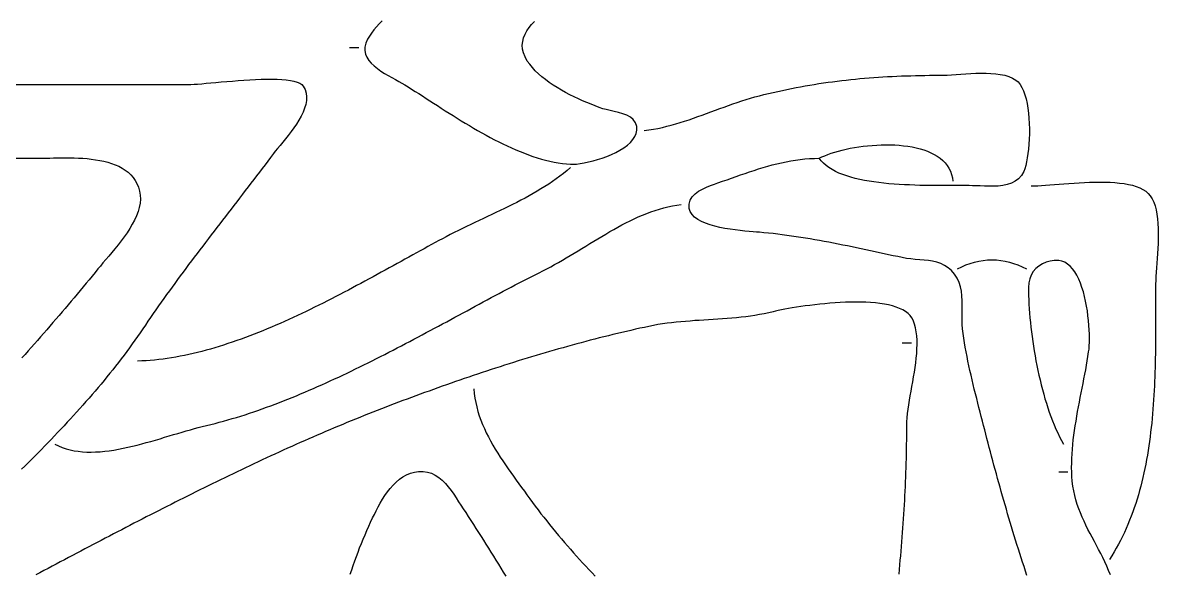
# Model space of a CAD drawing. Header units: millimetres. Extents: x 11 to 803, y 3 to 1113.
# Drawn here: x 152.6 to 399.1, y 604.9 to 724.3 of the extents above; entities that cross this region are included whole.
import ezdxf

# ---------------------------------------------------------------- set-up
doc = ezdxf.new("R2010")
doc.units = ezdxf.units.MM
doc.layers.add('0_0_0', color=3, linetype='Continuous')

msp = doc.modelspace()

# ---------------------------------------------------------------- linework, layer by layer
at = {"layer": '0_0_0'}
for points in [[(230.61, 724.7), (229.97, 724.05), (229.37, 723.4), (228.82, 722.74), (228.31, 722.08), (227.86, 721.41), (227.46, 720.74), (227.06, 719.87), (226.87, 719.04), (226.86, 718.26), (227.01, 717.52), (227.31, 716.82), (227.73, 716.15), (228.26, 715.52), (228.88, 714.93), (229.57, 714.36), (230.32, 713.83), (231.1, 713.33), (231.9, 712.86), (232.7, 712.41), (233.48, 711.98), (234.22, 711.58), (234.91, 711.2), (235.52, 710.84), (236.26, 710.38), (237.01, 709.91), (237.78, 709.43), (238.55, 708.93), (239.34, 708.43), (240.14, 707.91), (240.95, 707.39), (241.77, 706.86), (242.6, 706.33), (243.44, 705.79), (244.29, 705.24), (245.15, 704.7), (246.02, 704.16), (246.89, 703.61), (247.77, 703.07), (248.66, 702.53), (249.55, 702), (250.45, 701.47), (251.35, 700.95), (252.26, 700.43), (253.17, 699.93), (254.09, 699.43), (255.01, 698.95), (255.93, 698.48), (256.85, 698.02), (257.78, 697.58), (258.71, 697.16), (259.63, 696.75), (260.56, 696.36), (261.49, 695.99), (262.42, 695.65), (263.34, 695.32), (264.26, 695.02), (265.18, 694.75), (266.1, 694.5), (267.02, 694.28), (267.93, 694.09), (268.83, 693.93), (269.74, 693.79), (270.63, 693.7), (271.52, 693.63), (272.13, 693.63), (272.84, 693.67), (273.63, 693.77), (274.5, 693.92), (275.43, 694.11), (276.4, 694.34), (277.39, 694.63), (278.4, 694.95), (279.4, 695.32), (280.39, 695.73), (281.34, 696.18), (282.25, 696.66), (283.09, 697.19), (283.85, 697.74), (284.51, 698.34), (285.07, 698.97), (285.5, 699.63), (285.79, 700.32), (285.93, 701.04), (285.89, 701.79), (285.63, 702.62), (285.15, 703.29), (284.51, 703.83), (283.73, 704.26), (282.87, 704.59), (281.95, 704.86), (281.01, 705.08), (280.11, 705.27), (279.26, 705.46), (278.52, 705.67), (277.7, 705.96), (276.84, 706.28), (275.96, 706.62), (275.06, 706.98), (274.15, 707.38), (273.22, 707.79), (272.29, 708.23), (271.36, 708.7), (270.44, 709.19), (269.52, 709.7), (268.63, 710.24), (267.75, 710.8), (266.9, 711.38), (266.08, 711.98), (265.3, 712.6), (264.56, 713.24), (263.87, 713.91), (263.23, 714.59), (262.65, 715.29), (262.13, 716.01), (261.63, 716.89), (261.28, 717.76), (261.09, 718.61), (261.05, 719.44), (261.13, 720.25), (261.32, 721.04), (261.63, 721.81), (262.03, 722.54), (262.51, 723.25), (263.07, 723.93), (263.68, 724.58)], [(223.52, 718.92), (225.52, 718.92)], [(287.52, 700.92), (288.51, 701.05), (289.5, 701.21), (290.48, 701.4), (291.46, 701.62), (292.43, 701.85), (293.4, 702.1), (294.36, 702.38), (295.33, 702.67), (296.29, 702.97), (297.25, 703.28), (298.2, 703.61), (299.16, 703.94), (300.11, 704.29), (301.06, 704.63), (302.01, 704.98), (302.96, 705.33), (303.92, 705.68), (304.87, 706.03), (305.82, 706.37), (306.77, 706.71), (307.73, 707.03), (308.68, 707.35), (309.64, 707.66), (310.6, 707.95), (311.56, 708.22), (312.52, 708.48), (313.52, 708.73), (314.52, 708.97), (315.52, 709.21), (316.51, 709.43), (317.51, 709.65), (318.5, 709.86), (319.49, 710.06), (320.49, 710.26), (321.48, 710.44), (322.47, 710.62), (323.46, 710.79), (324.45, 710.95), (325.44, 711.11), (326.43, 711.26), (327.42, 711.4), (328.41, 711.53), (329.4, 711.66), (330.39, 711.78), (331.38, 711.89), (332.37, 712), (333.37, 712.1), (334.36, 712.19), (335.36, 712.28), (336.35, 712.36), (337.35, 712.44), (338.35, 712.5), (339.35, 712.57), (340.35, 712.63), (341.36, 712.68), (342.36, 712.72), (343.37, 712.77), (344.38, 712.8), (345.39, 712.83), (346.41, 712.86), (347.43, 712.88), (348.45, 712.9), (349.47, 712.91), (350.5, 712.91), (351.52, 712.92), (352.36, 712.93), (353.26, 712.97), (354.22, 713.03), (355.22, 713.1), (356.27, 713.18), (357.35, 713.25), (358.44, 713.31), (359.54, 713.36), (360.64, 713.38), (361.73, 713.38), (362.8, 713.33), (363.84, 713.24), (364.83, 713.1), (365.78, 712.91), (366.66, 712.64), (367.47, 712.3), (368.21, 711.89), (368.7, 711.48), (369.14, 710.94), (369.53, 710.29), (369.88, 709.54), (370.18, 708.71), (370.44, 707.79), (370.65, 706.81), (370.82, 705.77), (370.96, 704.7), (371.05, 703.59), (371.12, 702.46), (371.14, 701.32), (371.14, 700.19), (371.1, 699.07), (371.04, 697.98), (370.95, 696.92), (370.83, 695.92), (370.69, 694.98), (370.53, 694.11), (370.34, 693.33), (370.14, 692.64), (369.92, 692.06), (369.43, 691.18), (368.8, 690.48), (368.07, 689.92), (367.25, 689.51), (366.35, 689.21), (365.39, 689.01), (364.4, 688.9), (363.39, 688.85), (362.38, 688.85), (361.39, 688.87), (360.43, 688.92), (359.52, 688.95), (358.82, 688.97), (358.07, 688.98), (357.26, 688.99), (356.42, 688.99), (355.53, 688.99), (354.6, 688.99), (353.64, 688.99), (352.65, 688.99), (351.63, 688.99), (350.59, 688.99), (349.53, 689), (348.44, 689.02), (347.35, 689.04), (346.24, 689.08), (345.13, 689.12), (344.01, 689.17), (342.89, 689.23), (341.77, 689.31), (340.66, 689.4), (339.56, 689.51), (338.47, 689.63), (337.4, 689.78), (336.35, 689.94), (335.32, 690.12), (334.31, 690.32), (333.34, 690.55), (332.4, 690.8), (331.49, 691.08), (330.63, 691.38), (329.8, 691.71), (329.03, 692.08), (328.3, 692.47), (327.62, 692.89), (327.01, 693.34), (326.45, 693.83), (325.95, 694.36), (325.52, 694.92), (326.1, 695.2), (326.73, 695.48), (327.4, 695.75), (328.12, 696.01), (328.88, 696.25), (329.68, 696.48), (330.51, 696.7), (331.37, 696.9), (332.26, 697.08), (333.18, 697.25), (334.11, 697.4), (335.06, 697.53), (336.03, 697.64), (337, 697.72), (337.99, 697.79), (338.97, 697.83), (339.96, 697.85), (340.94, 697.84), (341.91, 697.8), (342.87, 697.74), (343.82, 697.64), (344.75, 697.52), (345.66, 697.37), (346.55, 697.18), (347.41, 696.97), (348.23, 696.72), (349.02, 696.43), (349.78, 696.11), (350.49, 695.75), (351.15, 695.35), (351.77, 694.92), (352.33, 694.44), (352.84, 693.93), (353.29, 693.37), (353.67, 692.77), (354, 692.12), (354.25, 691.43), (354.42, 690.7), (354.52, 689.92)], [(126.52, 710.92), (188.52, 710.92), (189.09, 710.93), (189.77, 710.96), (190.55, 711.01), (191.43, 711.08), (192.39, 711.17), (193.43, 711.26), (194.53, 711.36), (195.68, 711.46), (196.88, 711.56), (198.1, 711.67), (199.35, 711.76), (200.61, 711.85), (201.87, 711.93), (203.11, 712), (204.34, 712.04), (205.54, 712.07), (206.69, 712.07), (207.8, 712.05), (208.84, 712), (209.8, 711.92), (210.68, 711.8), (211.47, 711.64), (212.16, 711.45), (212.73, 711.21), (213.17, 710.92), (213.48, 710.58), (213.87, 709.84), (214.1, 709.06), (214.2, 708.26), (214.16, 707.44), (214.02, 706.6), (213.77, 705.75), (213.43, 704.89), (213.01, 704.04), (212.53, 703.18), (212, 702.33), (211.43, 701.5), (210.84, 700.69), (210.23, 699.89), (209.62, 699.13), (209.02, 698.4), (208.44, 697.71), (207.91, 697.06), (207.42, 696.46), (207, 695.92), (206.39, 695.11), (205.79, 694.31), (205.18, 693.51), (204.57, 692.71), (203.96, 691.9), (203.35, 691.1), (202.74, 690.3), (202.13, 689.5), (201.51, 688.7), (200.9, 687.9), (200.28, 687.1), (199.66, 686.3), (199.05, 685.5), (198.43, 684.7), (197.81, 683.9), (197.19, 683.1), (196.58, 682.3), (195.96, 681.5), (195.34, 680.7), (194.72, 679.9), (194.11, 679.09), (193.49, 678.29), (192.88, 677.49), (192.26, 676.68), (191.65, 675.88), (191.04, 675.07), (190.43, 674.27), (189.82, 673.46), (189.21, 672.65), (188.6, 671.85), (188, 671.04), (187.39, 670.23), (186.79, 669.41), (186.19, 668.6), (185.59, 667.79), (185, 666.97), (184.41, 666.16), (183.82, 665.34), (183.23, 664.52), (182.64, 663.7), (182.06, 662.88), (181.48, 662.06), (180.91, 661.23), (180.34, 660.4), (179.77, 659.58), (179.2, 658.75), (178.64, 657.92), (178.08, 657.09), (177.51, 656.27), (176.94, 655.46), (176.36, 654.65), (175.78, 653.84), (175.18, 653.04), (174.58, 652.24), (173.98, 651.44), (173.37, 650.65), (172.75, 649.86), (172.13, 649.07), (171.5, 648.29), (170.87, 647.51), (170.23, 646.74), (169.59, 645.96), (168.94, 645.19), (168.29, 644.43), (167.63, 643.66), (166.97, 642.9), (166.31, 642.14), (165.64, 641.39), (164.96, 640.63), (164.28, 639.88), (163.6, 639.13), (162.92, 638.39), (162.23, 637.65), (161.54, 636.91), (160.84, 636.17), (160.15, 635.43), (159.45, 634.7), (158.75, 633.96), (158.04, 633.23), (157.33, 632.51), (156.62, 631.78), (155.91, 631.05), (155.2, 630.33), (154.48, 629.61), (153.77, 628.89), (153.05, 628.17), (152.33, 627.46)], [(117.52, 694.92), (155.52, 694.92), (156.19, 694.92), (156.9, 694.93), (157.65, 694.95), (158.45, 694.97), (159.27, 694.99), (160.12, 695.01), (161, 695.02), (161.9, 695.02), (162.81, 695.02), (163.74, 695), (164.67, 694.96), (165.6, 694.91), (166.54, 694.84), (167.46, 694.74), (168.38, 694.61), (169.28, 694.46), (170.17, 694.27), (171.02, 694.05), (171.86, 693.8), (172.66, 693.5), (173.42, 693.17), (174.14, 692.78), (174.82, 692.36), (175.44, 691.88), (176.02, 691.35), (176.53, 690.76), (176.98, 690.12), (177.37, 689.41), (177.68, 688.64), (177.92, 687.81), (178.07, 686.91), (178.12, 686.05), (178.05, 685.16), (177.88, 684.27), (177.62, 683.36), (177.27, 682.44), (176.85, 681.52), (176.36, 680.6), (175.81, 679.68), (175.23, 678.77), (174.6, 677.87), (173.95, 676.99), (173.28, 676.13), (172.6, 675.28), (171.92, 674.47), (171.26, 673.68), (170.62, 672.93), (170, 672.22), (169.43, 671.54), (168.91, 670.92), (168.27, 670.14), (167.63, 669.36), (166.98, 668.58), (166.34, 667.8), (165.69, 667.02), (165.04, 666.24), (164.39, 665.46), (163.74, 664.68), (163.09, 663.91), (162.43, 663.13), (161.78, 662.36), (161.12, 661.58), (160.46, 660.81), (159.79, 660.04), (159.13, 659.27), (158.46, 658.5), (157.8, 657.73), (157.13, 656.96), (156.45, 656.2), (155.78, 655.43), (155.11, 654.67), (154.43, 653.91), (153.75, 653.15), (153.07, 652.39), (152.39, 651.64)], [(271.52, 692.92), (270.77, 692.27), (270, 691.65), (269.21, 691.04), (268.42, 690.45), (267.6, 689.88), (266.78, 689.33), (265.95, 688.79), (265.1, 688.26), (264.25, 687.75), (263.38, 687.25), (262.51, 686.76), (261.63, 686.28), (260.74, 685.81), (259.85, 685.34), (258.95, 684.89), (258.05, 684.44), (257.15, 684), (256.24, 683.56), (255.33, 683.13), (254.42, 682.7), (253.5, 682.27), (252.59, 681.84), (251.68, 681.42), (250.77, 680.99), (249.87, 680.56), (248.96, 680.13), (248.06, 679.69), (247.17, 679.25), (246.28, 678.81), (245.4, 678.36), (244.52, 677.9), (243.74, 677.48), (242.95, 677.06), (242.15, 676.63), (241.35, 676.19), (240.54, 675.75), (239.72, 675.31), (238.9, 674.86), (238.07, 674.4), (237.24, 673.94), (236.4, 673.48), (235.56, 673.02), (234.71, 672.55), (233.86, 672.08), (233, 671.61), (232.14, 671.13), (231.27, 670.65), (230.4, 670.18), (229.52, 669.7), (228.64, 669.22), (227.76, 668.74), (226.87, 668.26), (225.98, 667.78), (225.08, 667.3), (224.18, 666.82), (223.28, 666.34), (222.37, 665.87), (221.46, 665.39), (220.55, 664.92), (219.64, 664.45), (218.72, 663.98), (217.8, 663.52), (216.88, 663.06), (215.95, 662.6), (215.02, 662.15), (214.09, 661.7), (213.16, 661.25), (212.23, 660.81), (211.29, 660.38), (210.35, 659.95), (209.42, 659.53), (208.48, 659.11), (207.53, 658.7), (206.59, 658.3), (205.65, 657.9), (204.7, 657.52), (203.76, 657.14), (202.81, 656.76), (201.87, 656.4), (200.92, 656.04), (199.97, 655.7), (199.03, 655.36), (198.08, 655.03), (197.14, 654.72), (196.19, 654.41), (195.24, 654.11), (194.3, 653.83), (193.35, 653.55), (192.41, 653.29), (191.47, 653.04), (190.53, 652.8), (189.58, 652.57), (188.65, 652.36), (187.71, 652.16), (186.77, 651.97), (185.84, 651.8), (184.9, 651.64), (183.97, 651.5), (183.04, 651.37), (182.12, 651.25), (181.19, 651.15), (180.27, 651.07), (179.35, 651), (178.44, 650.95), (177.52, 650.92)], [(370.62, 604.45), (370.3, 605.4), (369.98, 606.35), (369.67, 607.31), (369.36, 608.26), (369.06, 609.21), (368.75, 610.17), (368.45, 611.12), (368.15, 612.08), (367.86, 613.04), (367.57, 613.99), (367.28, 614.95), (366.99, 615.91), (366.71, 616.87), (366.42, 617.83), (366.14, 618.79), (365.87, 619.75), (365.59, 620.71), (365.32, 621.67), (365.05, 622.62), (364.78, 623.58), (364.51, 624.54), (364.25, 625.5), (363.98, 626.46), (363.72, 627.42), (363.46, 628.38), (363.21, 629.33), (362.95, 630.29), (362.7, 631.25), (362.44, 632.2), (362.19, 633.16), (361.94, 634.11), (361.7, 635.06), (361.45, 636.01), (361.21, 636.97), (360.96, 637.92), (360.71, 638.89), (360.46, 639.87), (360.2, 640.85), (359.95, 641.84), (359.7, 642.84), (359.44, 643.83), (359.19, 644.84), (358.94, 645.84), (358.7, 646.85), (358.47, 647.86), (358.24, 648.87), (358.01, 649.88), (357.8, 650.89), (357.6, 651.9), (357.41, 652.91), (357.23, 653.92), (357.06, 654.92), (356.91, 655.92), (356.77, 656.92), (356.65, 657.92), (356.58, 658.89), (356.55, 659.9), (356.55, 660.92), (356.57, 661.96), (356.58, 663), (356.56, 664.03), (356.5, 665.06), (356.38, 666.07), (356.18, 667.05), (355.89, 668), (355.47, 668.91), (354.92, 669.77), (354.24, 670.56), (353.5, 671.19), (352.72, 671.69), (351.89, 672.08), (351.03, 672.37), (350.13, 672.58), (349.22, 672.73), (348.28, 672.84), (347.33, 672.92), (346.37, 672.99), (345.41, 673.08), (344.46, 673.2), (343.52, 673.37), (342.55, 673.58), (341.57, 673.79), (340.59, 674), (339.61, 674.21), (338.62, 674.43), (337.63, 674.64), (336.63, 674.85), (335.64, 675.06), (334.64, 675.28), (333.63, 675.48), (332.63, 675.69), (331.63, 675.9), (330.62, 676.1), (329.61, 676.3), (328.6, 676.5), (327.59, 676.69), (326.58, 676.88), (325.57, 677.07), (324.56, 677.24), (323.55, 677.42), (322.54, 677.59), (321.53, 677.75), (320.52, 677.9), (319.51, 678.05), (318.51, 678.19), (317.5, 678.33), (316.5, 678.45), (315.5, 678.57), (314.51, 678.68), (313.51, 678.78), (312.52, 678.87), (311.9, 678.92), (311.14, 678.98), (310.28, 679.05), (309.33, 679.13), (308.32, 679.24), (307.25, 679.37), (306.15, 679.52), (305.03, 679.71), (303.93, 679.93), (302.84, 680.18), (301.8, 680.48), (300.82, 680.83), (299.93, 681.22), (299.13, 681.66), (298.45, 682.17), (297.91, 682.73), (297.52, 683.35), (297.31, 684.04), (297.28, 684.99), (297.52, 685.83), (297.96, 686.56), (298.58, 687.2), (299.32, 687.75), (300.16, 688.23), (301.03, 688.64), (301.92, 689), (302.76, 689.3), (303.52, 689.57), (304.51, 689.92), (305.49, 690.27), (306.47, 690.62), (307.45, 690.97), (308.43, 691.31), (309.42, 691.65), (310.4, 691.98), (311.38, 692.3), (312.36, 692.61), (313.35, 692.91), (314.34, 693.19), (315.33, 693.46), (316.32, 693.71), (317.32, 693.94), (318.33, 694.16), (319.33, 694.34), (320.35, 694.51), (321.37, 694.65), (322.4, 694.76), (323.43, 694.84), (324.47, 694.9), (325.52, 694.92)], [(371.52, 688.92), (372.21, 688.93), (372.96, 688.96), (373.78, 689), (374.66, 689.06), (375.59, 689.13), (376.57, 689.21), (377.59, 689.29), (378.65, 689.38), (379.73, 689.46), (380.84, 689.54), (381.96, 689.61), (383.09, 689.67), (384.22, 689.71), (385.35, 689.74), (386.47, 689.75), (387.57, 689.74), (388.66, 689.71), (389.71, 689.64), (390.73, 689.55), (391.71, 689.42), (392.65, 689.25), (393.53, 689.05), (394.35, 688.8), (395.11, 688.5), (395.79, 688.16), (396.4, 687.76), (396.92, 687.31), (397.4, 686.75), (397.8, 686.1), (398.14, 685.37), (398.43, 684.57), (398.65, 683.7), (398.83, 682.77), (398.96, 681.79), (399.06, 680.77), (399.11, 679.72), (399.13, 678.65), (399.13, 677.56), (399.1, 676.46), (399.05, 675.37), (398.99, 674.28), (398.92, 673.21), (398.84, 672.17), (398.76, 671.16), (398.69, 670.19), (398.62, 669.27), (398.57, 668.42), (398.54, 667.63), (398.52, 666.92), (398.52, 665.99), (398.53, 665.07), (398.53, 664.13), (398.53, 663.19), (398.53, 662.25), (398.54, 661.29), (398.54, 660.34), (398.54, 659.37), (398.54, 658.41), (398.54, 657.43), (398.53, 656.46), (398.53, 655.48), (398.52, 654.49), (398.51, 653.51), (398.49, 652.52), (398.48, 651.53), (398.46, 650.53), (398.43, 649.53), (398.4, 648.53), (398.37, 647.53), (398.33, 646.53), (398.28, 645.53), (398.23, 644.52), (398.18, 643.52), (398.11, 642.52), (398.04, 641.51), (397.97, 640.51), (397.88, 639.51), (397.79, 638.5), (397.7, 637.5), (397.59, 636.5), (397.47, 635.51), (397.35, 634.51), (397.22, 633.52), (397.07, 632.53), (396.92, 631.54), (396.76, 630.56), (396.59, 629.58), (396.4, 628.61), (396.21, 627.63), (396, 626.67), (395.79, 625.71), (395.56, 624.75), (395.32, 623.8), (395.06, 622.85), (394.8, 621.91), (394.52, 620.98), (394.22, 620.05), (393.92, 619.13), (393.6, 618.22), (393.26, 617.31), (392.91, 616.41), (392.54, 615.52), (392.16, 614.64), (391.77, 613.77), (391.35, 612.9), (390.93, 612.05), (390.48, 611.2), (390.02, 610.36), (389.54, 609.54), (389.04, 608.72), (388.52, 607.92)], [(159.52, 632.92), (160.32, 632.53), (161.14, 632.19), (161.99, 631.91), (162.85, 631.68), (163.74, 631.5), (164.64, 631.36), (165.56, 631.27), (166.5, 631.21), (167.45, 631.2), (168.41, 631.23), (169.38, 631.28), (170.37, 631.38), (171.36, 631.5), (172.36, 631.64), (173.36, 631.82), (174.37, 632.01), (175.38, 632.23), (176.39, 632.46), (177.4, 632.71), (178.41, 632.97), (179.41, 633.24), (180.42, 633.52), (181.41, 633.81), (182.4, 634.1), (183.37, 634.4), (184.34, 634.69), (185.3, 634.98), (186.24, 635.26), (187.16, 635.53), (188.08, 635.8), (188.97, 636.05), (189.84, 636.29), (190.69, 636.51), (191.52, 636.71), (192.46, 636.93), (193.4, 637.16), (194.33, 637.4), (195.26, 637.65), (196.2, 637.91), (197.13, 638.17), (198.07, 638.45), (199, 638.73), (199.93, 639.02), (200.86, 639.31), (201.79, 639.62), (202.72, 639.93), (203.65, 640.25), (204.58, 640.58), (205.51, 640.91), (206.44, 641.25), (207.36, 641.6), (208.29, 641.95), (209.22, 642.31), (210.14, 642.67), (211.07, 643.04), (211.99, 643.42), (212.91, 643.8), (213.83, 644.19), (214.76, 644.59), (215.68, 644.98), (216.6, 645.39), (217.51, 645.8), (218.43, 646.21), (219.35, 646.63), (220.27, 647.05), (221.18, 647.47), (222.1, 647.9), (223.01, 648.34), (223.92, 648.78), (224.83, 649.22), (225.75, 649.66), (226.66, 650.11), (227.56, 650.56), (228.47, 651.01), (229.38, 651.47), (230.29, 651.93), (231.19, 652.39), (232.09, 652.85), (233, 653.32), (233.9, 653.79), (234.8, 654.25), (235.7, 654.73), (236.6, 655.2), (237.5, 655.67), (238.39, 656.15), (239.29, 656.62), (240.18, 657.1), (241.07, 657.57), (241.96, 658.05), (242.85, 658.53), (243.74, 659.01), (244.63, 659.48), (245.52, 659.96), (246.4, 660.44), (247.29, 660.91), (248.17, 661.39), (249.05, 661.86), (249.93, 662.34), (250.81, 662.81), (251.69, 663.28), (252.56, 663.75), (253.44, 664.22), (254.31, 664.69), (255.18, 665.15), (256.05, 665.61), (256.92, 666.07), (257.79, 666.53), (258.65, 666.99), (259.52, 667.44), (260.38, 667.89), (261.24, 668.34), (262.1, 668.78), (262.96, 669.22), (263.82, 669.65), (264.67, 670.09), (265.52, 670.51), (266.37, 670.94), (267.21, 671.39), (268.06, 671.85), (268.9, 672.33), (269.75, 672.82), (270.59, 673.31), (271.44, 673.82), (272.29, 674.33), (273.14, 674.85), (273.99, 675.37), (274.85, 675.89), (275.7, 676.42), (276.56, 676.94), (277.42, 677.46), (278.29, 677.98), (279.16, 678.49), (280.03, 679), (280.9, 679.49), (281.78, 679.98), (282.66, 680.45), (283.55, 680.91), (284.44, 681.35), (285.33, 681.78), (286.23, 682.19), (287.14, 682.58), (288.05, 682.94), (288.96, 683.29), (289.88, 683.61), (290.8, 683.9), (291.74, 684.16), (292.67, 684.4), (293.62, 684.61), (294.57, 684.78), (295.52, 684.92)], [(355.52, 670.92), (356.45, 671.38), (357.38, 671.78), (358.32, 672.12), (359.25, 672.39), (360.19, 672.61), (361.14, 672.76), (362.08, 672.86), (363.02, 672.89), (363.97, 672.86), (364.91, 672.76), (365.85, 672.61), (366.79, 672.39), (367.73, 672.12), (368.67, 671.78), (369.6, 671.38), (370.52, 670.92)], [(388.72, 604.55), (388.35, 605.51), (387.94, 606.46), (387.52, 607.39), (387.09, 608.3), (386.64, 609.2), (386.18, 610.09), (385.71, 610.97), (385.25, 611.84), (384.78, 612.71), (384.32, 613.57), (383.87, 614.44), (383.43, 615.32), (383.01, 616.2), (382.6, 617.09), (382.22, 617.99), (381.86, 618.91), (381.53, 619.85), (381.24, 620.81), (380.98, 621.8), (380.76, 622.81), (380.59, 623.84), (380.46, 624.92), (380.39, 625.88), (380.34, 626.85), (380.32, 627.83), (380.33, 628.82), (380.36, 629.81), (380.41, 630.81), (380.48, 631.82), (380.57, 632.83), (380.68, 633.84), (380.81, 634.86), (380.95, 635.88), (381.1, 636.9), (381.27, 637.93), (381.44, 638.95), (381.62, 639.97), (381.81, 640.99), (382.01, 642.01), (382.2, 643.03), (382.4, 644.05), (382.6, 645.06), (382.8, 646.06), (383, 647.06), (383.19, 648.06), (383.37, 649.05), (383.55, 650.03), (383.71, 651), (383.87, 651.96), (384.01, 652.92), (384.09, 653.53), (384.14, 654.22), (384.17, 655), (384.18, 655.84), (384.17, 656.74), (384.13, 657.69), (384.07, 658.68), (383.98, 659.7), (383.87, 660.74), (383.73, 661.8), (383.56, 662.85), (383.35, 663.9), (383.12, 664.93), (382.86, 665.94), (382.56, 666.91), (382.22, 667.84), (381.86, 668.72), (381.45, 669.53), (381.01, 670.28), (380.53, 670.94), (380.01, 671.51), (379.45, 671.98), (378.84, 672.35), (378.2, 672.59), (377.51, 672.71), (376.55, 672.71), (375.64, 672.59), (374.77, 672.35), (373.96, 672), (373.22, 671.54), (372.56, 670.98), (372, 670.33), (371.54, 669.59), (371.21, 668.77), (371, 667.87), (370.93, 666.91), (370.94, 666.03), (370.97, 665.12), (371.01, 664.19), (371.05, 663.25), (371.11, 662.29), (371.19, 661.31), (371.27, 660.32), (371.37, 659.32), (371.47, 658.3), (371.59, 657.28), (371.73, 656.25), (371.87, 655.21), (372.03, 654.16), (372.19, 653.12), (372.37, 652.07), (372.56, 651.02), (372.77, 649.97), (372.98, 648.92), (373.21, 647.88), (373.45, 646.84), (373.7, 645.81), (373.97, 644.78), (374.25, 643.77), (374.53, 642.77), (374.84, 641.78), (375.15, 640.81), (375.47, 639.85), (375.81, 638.9), (376.16, 637.98), (376.53, 637.08), (376.9, 636.2), (377.29, 635.34), (377.69, 634.5), (378.1, 633.7), (378.52, 632.92)], [(342.84, 604.72), (342.94, 605.72), (343.03, 606.72), (343.12, 607.72), (343.21, 608.71), (343.3, 609.71), (343.38, 610.71), (343.46, 611.71), (343.54, 612.71), (343.62, 613.72), (343.69, 614.72), (343.76, 615.72), (343.83, 616.72), (343.9, 617.73), (343.96, 618.73), (344.02, 619.73), (344.07, 620.74), (344.13, 621.74), (344.18, 622.75), (344.22, 623.76), (344.27, 624.77), (344.31, 625.77), (344.34, 626.78), (344.38, 627.79), (344.41, 628.8), (344.43, 629.81), (344.46, 630.83), (344.48, 631.84), (344.49, 632.85), (344.51, 633.87), (344.52, 634.88), (344.52, 635.9), (344.52, 636.92), (344.54, 637.76), (344.6, 638.65), (344.69, 639.56), (344.8, 640.49), (344.94, 641.45), (345.1, 642.42), (345.27, 643.42), (345.45, 644.42), (345.63, 645.44), (345.82, 646.46), (346, 647.49), (346.17, 648.52), (346.33, 649.54), (346.47, 650.56), (346.59, 651.57), (346.68, 652.57), (346.74, 653.56), (346.76, 654.52), (346.75, 655.47), (346.68, 656.39), (346.57, 657.28), (346.41, 658.14), (346.18, 658.97), (345.9, 659.77), (345.61, 660.31), (345.24, 660.81), (344.79, 661.26), (344.25, 661.66), (343.64, 662.03), (342.96, 662.35), (342.22, 662.64), (341.42, 662.88), (340.56, 663.1), (339.65, 663.27), (338.7, 663.42), (337.71, 663.54), (336.68, 663.62), (335.62, 663.68), (334.54, 663.72), (333.44, 663.73), (332.33, 663.71), (331.21, 663.68), (330.08, 663.63), (328.95, 663.56), (327.83, 663.48), (326.72, 663.38), (325.62, 663.27), (324.55, 663.15), (323.5, 663.02), (322.48, 662.89), (321.5, 662.75), (320.56, 662.6), (319.66, 662.45), (318.82, 662.31), (318.03, 662.16), (317.3, 662.02), (316.63, 661.88), (316.04, 661.75), (315.52, 661.63), (314.54, 661.39), (313.55, 661.18), (312.56, 661), (311.56, 660.83), (310.56, 660.68), (309.56, 660.55), (308.55, 660.44), (307.55, 660.33), (306.54, 660.24), (305.53, 660.16), (304.52, 660.08), (303.51, 660.01), (302.51, 659.95), (301.5, 659.89), (300.49, 659.83), (299.48, 659.76), (298.47, 659.7), (297.46, 659.62), (296.46, 659.55), (295.46, 659.46), (294.46, 659.36), (293.46, 659.25), (292.47, 659.13), (291.47, 658.99), (290.49, 658.83), (289.5, 658.66), (288.52, 658.46), (287.55, 658.25), (286.57, 658.04), (285.6, 657.82), (284.62, 657.6), (283.64, 657.37), (282.66, 657.14), (281.69, 656.91), (280.71, 656.67), (279.73, 656.43), (278.74, 656.19), (277.76, 655.94), (276.78, 655.69), (275.8, 655.44), (274.82, 655.18), (273.84, 654.92), (272.86, 654.66), (271.87, 654.39), (270.89, 654.12), (269.91, 653.84), (268.93, 653.57), (267.95, 653.29), (266.97, 653.01), (265.99, 652.72), (265.01, 652.43), (264.03, 652.14), (263.05, 651.85), (262.07, 651.55), (261.09, 651.25), (260.11, 650.95), (259.13, 650.65), (258.16, 650.34), (257.18, 650.03), (256.21, 649.72), (255.23, 649.41), (254.26, 649.09), (253.29, 648.77), (252.32, 648.45), (251.35, 648.13), (250.38, 647.8), (249.42, 647.47), (248.45, 647.15), (247.49, 646.81), (246.53, 646.48), (245.57, 646.15), (244.61, 645.81), (243.65, 645.47), (242.69, 645.13), (241.74, 644.79), (240.79, 644.44), (239.84, 644.1), (238.89, 643.75), (237.94, 643.4), (237, 643.05), (236.06, 642.7), (235.12, 642.35), (234.18, 641.99), (233.24, 641.64), (232.31, 641.28), (231.38, 640.92), (230.45, 640.57), (229.52, 640.21), (228.59, 639.84), (227.65, 639.47), (226.71, 639.1), (225.78, 638.72), (224.84, 638.34), (223.91, 637.96), (222.98, 637.58), (222.05, 637.2), (221.12, 636.81), (220.2, 636.42), (219.27, 636.03), (218.34, 635.64), (217.42, 635.24), (216.5, 634.85), (215.58, 634.45), (214.66, 634.05), (213.74, 633.64), (212.82, 633.24), (211.9, 632.83), (210.98, 632.42), (210.07, 632.01), (209.15, 631.6), (208.24, 631.18), (207.33, 630.76), (206.42, 630.35), (205.5, 629.93), (204.59, 629.5), (203.69, 629.08), (202.78, 628.66), (201.87, 628.23), (200.96, 627.8), (200.06, 627.37), (199.15, 626.94), (198.25, 626.51), (197.34, 626.07), (196.44, 625.64), (195.54, 625.2), (194.64, 624.76), (193.74, 624.32), (192.84, 623.88), (191.94, 623.44), (191.04, 622.99), (190.14, 622.55), (189.24, 622.1), (188.35, 621.65), (187.45, 621.2), (186.56, 620.75), (185.66, 620.3), (184.77, 619.85), (183.87, 619.4), (182.98, 618.95), (182.08, 618.49), (181.19, 618.04), (180.3, 617.58), (179.41, 617.12), (178.51, 616.66), (177.62, 616.21), (176.73, 615.75), (175.84, 615.29), (174.95, 614.83), (174.06, 614.36), (173.17, 613.9), (172.28, 613.44), (171.39, 612.98), (170.5, 612.51), (169.62, 612.05), (168.73, 611.58), (167.84, 611.12), (166.95, 610.65), (166.06, 610.18), (165.17, 609.72), (164.29, 609.25), (163.4, 608.78), (162.51, 608.32), (161.62, 607.85), (160.73, 607.38), (159.85, 606.91), (158.96, 606.45), (158.07, 605.98), (157.18, 605.51), (156.3, 605.04), (155.41, 604.57)], [(343.52, 654.92), (345.52, 654.92)], [(250.52, 644.92), (250.61, 643.91), (250.75, 642.92), (250.93, 641.94), (251.15, 640.98), (251.41, 640.02), (251.71, 639.07), (252.04, 638.14), (252.4, 637.21), (252.8, 636.29), (253.23, 635.39), (253.68, 634.49), (254.15, 633.6), (254.65, 632.72), (255.16, 631.84), (255.7, 630.98), (256.25, 630.12), (256.81, 629.27), (257.38, 628.43), (257.96, 627.59), (258.54, 626.77), (259.13, 625.94), (259.72, 625.13), (260.32, 624.32), (260.9, 623.51), (261.49, 622.71), (262.06, 621.92), (262.66, 621.09), (263.26, 620.27), (263.87, 619.45), (264.48, 618.65), (265.1, 617.84), (265.72, 617.05), (266.34, 616.25), (266.97, 615.47), (267.61, 614.69), (268.24, 613.91), (268.88, 613.14), (269.53, 612.37), (270.18, 611.61), (270.83, 610.86), (271.48, 610.11), (272.14, 609.36), (272.81, 608.62), (273.48, 607.88), (274.15, 607.15), (274.82, 606.43), (275.5, 605.7), (276.18, 604.98), (276.87, 604.27)], [(223.68, 604.69), (224, 605.66), (224.33, 606.62), (224.66, 607.59), (225.01, 608.54), (225.37, 609.5), (225.73, 610.44), (226.11, 611.39), (226.49, 612.32), (226.89, 613.26), (227.29, 614.18), (227.7, 615.1), (228.12, 616.01), (228.54, 616.92), (228.92, 617.69), (229.32, 618.49), (229.75, 619.31), (230.21, 620.13), (230.7, 620.96), (231.22, 621.77), (231.78, 622.56), (232.38, 623.32), (233.01, 624.03), (233.67, 624.69), (234.38, 625.29), (235.13, 625.82), (235.92, 626.26), (236.75, 626.61), (237.62, 626.86), (238.54, 626.99), (239.51, 627), (240.45, 626.87), (241.34, 626.59), (242.16, 626.19), (242.94, 625.68), (243.66, 625.07), (244.34, 624.39), (244.98, 623.65), (245.58, 622.87), (246.15, 622.06), (246.69, 621.25), (247.21, 620.44), (247.71, 619.66), (248.19, 618.92), (248.75, 618.06), (249.31, 617.21), (249.87, 616.36), (250.43, 615.5), (250.98, 614.64), (251.53, 613.78), (252.08, 612.92), (252.62, 612.06), (253.16, 611.2), (253.7, 610.33), (254.24, 609.47), (254.78, 608.6), (255.31, 607.74), (255.84, 606.87), (256.38, 606), (256.91, 605.13), (257.44, 604.26)], [(377.52, 626.92), (379.52, 626.92)]]:
    msp.add_lwpolyline(points, dxfattribs=at)

doc.saveas('drawing.dxf')
